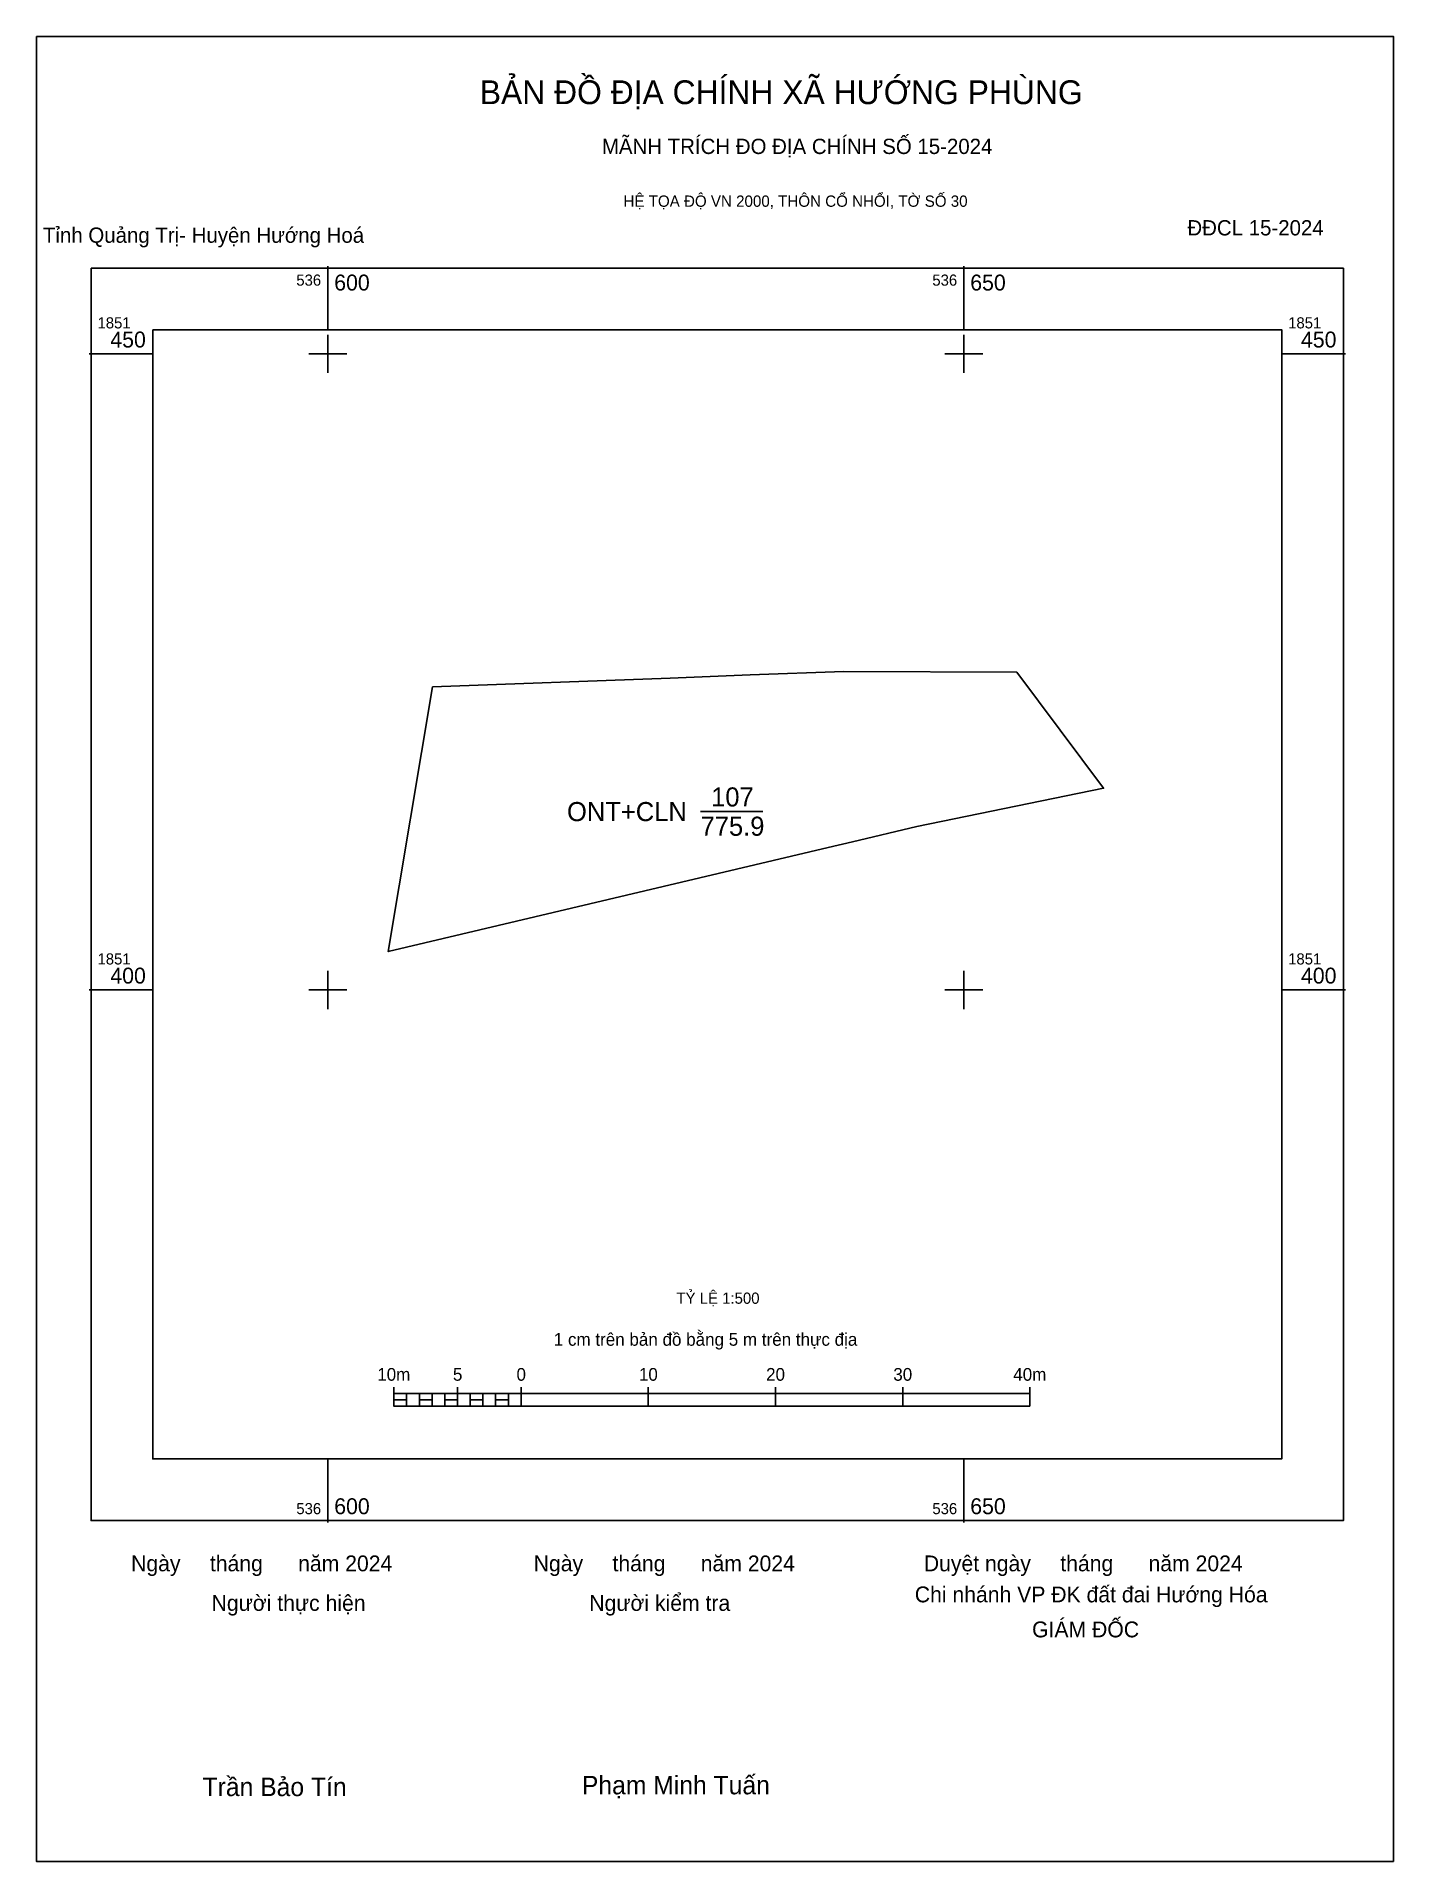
# Model space of a CAD drawing. Extents: x 536577 to 536684, y 1851331 to 1851475.
import ezdxf

# ---------------------------------------------------------------- set-up
doc = ezdxf.new("R2010")
doc.units = 0
for name, color, linetype in [('Level 10', 7, 'Continuous'), ('Level 13', 7, 'Continuous'), ('Level 15', 7, 'Continuous'), ('Level 27', 7, 'Continuous'), ('Level 50', 7, 'Continuous'), ('Level 6', 7, 'Continuous'), ('Level 62', 7, 'Continuous'), ('Level 63', 7, 'Continuous'), ('Level 9', 7, 'Continuous')]:
    doc.layers.add(name, color=color, linetype=linetype)

msp = doc.modelspace()

# ---------------------------------------------------------------- linework, layer by layer
at = {"layer": 'Level 10'}
msp.add_lwpolyline([(536639.33, 1851411.19), (536604.74, 1851403.01), (536608.23, 1851423.82), (536626.92, 1851424.52), (536633.21, 1851424.76), (536640.55, 1851425.03), (536654.15, 1851424.99), (536660.98, 1851415.86), (536646.3, 1851412.84), (536641.23, 1851411.64)], close=True, dxfattribs=at)
at = {"layer": 'Level 15'}
msp.add_lwpolyline([(536577.09, 1851474.95), (536683.77, 1851474.95), (536683.77, 1851331.49), (536577.09, 1851331.49)], close=True, dxfattribs=at)
at = {"layer": 'Level 27'}
for p, q in [((536654.15, 1851424.99), (536654.16, 1851424.99)), ((536660.98, 1851415.86), (536660.98, 1851415.86))]:
    msp.add_line(p, q, dxfattribs=at)
at = {"layer": 'Level 50'}
msp.add_line((536629.3, 1851414.02), (536634.2, 1851414.02), dxfattribs=at)
at = {"layer": 'Level 62'}
msp.add_lwpolyline([(536586.23, 1851451.89), (536674.99, 1851451.89), (536674.99, 1851363.14), (536586.23, 1851363.14)], close=True, dxfattribs=at)
at = {"layer": 'Level 63'}
for p, q in [((536600, 1851456.89), (536600, 1851451.89)), ((536650, 1851456.89), (536650, 1851451.89)), ((536600, 1851451.5), (536600, 1851448.5)), ((536650, 1851451.5), (536650, 1851448.5)), ((536581.23, 1851450), (536586.23, 1851450)), ((536598.5, 1851450), (536601.5, 1851450)), ((536648.5, 1851450), (536651.5, 1851450)), ((536674.99, 1851450), (536679.99, 1851450)), ((536600, 1851401.5), (536600, 1851398.5)), ((536650, 1851401.5), (536650, 1851398.5)), ((536581.23, 1851400), (536586.23, 1851400)), ((536598.5, 1851400), (536601.5, 1851400)), ((536648.5, 1851400), (536651.5, 1851400)), ((536674.99, 1851400), (536679.99, 1851400)), ((536605.19, 1851368.78), (536605.19, 1851367.28)), ((536605.19, 1851368.28), (536655.19, 1851368.28)), ((536606.19, 1851368.28), (536606.19, 1851367.28)), ((536607.19, 1851368.28), (536607.19, 1851367.28)), ((536608.19, 1851368.28), (536608.19, 1851367.28)), ((536609.19, 1851368.28), (536609.19, 1851367.28)), ((536610.19, 1851368.78), (536610.19, 1851367.28)), ((536610.19, 1851368.28), (536610.19, 1851367.28)), ((536611.19, 1851368.28), (536611.19, 1851367.28)), ((536612.19, 1851368.28), (536612.19, 1851367.28)), ((536613.19, 1851368.28), (536613.19, 1851367.28)), ((536614.19, 1851368.28), (536614.19, 1851367.28)), ((536615.19, 1851368.78), (536615.19, 1851367.28)), ((536615.19, 1851368.28), (536615.19, 1851367.28)), ((536625.19, 1851368.78), (536625.19, 1851367.28)), ((536635.19, 1851368.78), (536635.19, 1851367.28)), ((536645.19, 1851368.78), (536645.19, 1851367.28)), ((536655.19, 1851368.78), (536655.19, 1851367.28)), ((536605.19, 1851367.28), (536655.19, 1851367.28)), ((536600, 1851363.14), (536600, 1851358.14)), ((536650, 1851363.14), (536650, 1851358.14))]:
    msp.add_line(p, q, dxfattribs=at)
for points in [[(536581.39, 1851456.73), (536679.83, 1851456.73), (536679.83, 1851358.29), (536581.39, 1851358.29)], [(536605.19, 1851367.78), (536606.19, 1851367.78), (536606.19, 1851367.28), (536605.19, 1851367.28)], [(536605.19, 1851367.78), (536606.19, 1851367.78), (536606.19, 1851367.28), (536605.19, 1851367.28)], [(536607.19, 1851367.78), (536608.19, 1851367.78), (536608.19, 1851367.28), (536607.19, 1851367.28)], [(536609.19, 1851367.78), (536610.19, 1851367.78), (536610.19, 1851367.28), (536609.19, 1851367.28)], [(536611.19, 1851367.78), (536612.19, 1851367.78), (536612.19, 1851367.28), (536611.19, 1851367.28)], [(536613.19, 1851367.78), (536614.19, 1851367.78), (536614.19, 1851367.28), (536613.19, 1851367.28)]]:
    msp.add_lwpolyline(points, close=True, dxfattribs=at)

# ---------------------------------------------------------------- texts
at = {"layer": 'Level 13'}
for s, p in [('107', (536630.13, 1851414.42)), ('ONT+CLN', (536618.8, 1851413.27)), ('775.9', (536629.3, 1851412.12))]:
    msp.add_text(s, height=1.5, dxfattribs=at).set_placement(p)
at = {"layer": 'Level 6'}
msp.add_text('TỶ LỆ 1:500', height=0.879, dxfattribs=at).set_placement((536627.4, 1851375.33))
at = {"layer": 'Level 63'}
for s, height, p in [('BẢN ĐỒ ĐỊA CHÍNH XÃ HƯỚNG PHÙNG', 1.8718, (536611.94, 1851469.63)), ('MÃNH TRÍCH ĐO ĐỊA CHÍNH SỐ 15-2024', 1.2011, (536621.54, 1851465.71)), ('HỆ TỌA ĐỘ VN 2000, THÔN CỔ NHỔI, TỜ SỐ 30', 0.8891, (536623.24, 1851461.56)), ('536', 0.875, (536597.52, 1851455.36)), ('600', 1.25, (536600.5, 1851454.98)), ('536', 0.875, (536647.52, 1851455.36)), ('650', 1.25, (536650.5, 1851454.98)), ('1851', 0.875, (536581.89, 1851452)), ('1851', 0.875, (536675.49, 1851452)), ('450', 1.25, (536582.9, 1851450.5)), ('450', 1.25, (536676.5, 1851450.5)), ('1851', 0.875, (536581.89, 1851402)), ('1851', 0.875, (536675.49, 1851402)), ('400', 1.25, (536582.9, 1851400.5)), ('400', 1.25, (536676.5, 1851400.5)), ('1 cm trên bản đồ bằng 5 m trên thực địa', 1, (536617.76, 1851372.03)), ('10m', 1, (536603.88, 1851369.28)), ('5', 1, (536609.83, 1851369.28)), ('0', 1, (536614.83, 1851369.28)), ('10', 1, (536624.45, 1851369.28)), ('20', 1, (536634.45, 1851369.28)), ('30', 1, (536644.45, 1851369.28)), ('40m', 1, (536653.88, 1851369.28)), ('536', 0.875, (536597.52, 1851358.79)), ('600', 1.25, (536600.5, 1851358.79)), ('536', 0.875, (536647.52, 1851358.79)), ('650', 1.25, (536650.5, 1851358.79)), ('Ngày     tháng      năm 2024', 1.2442, (536584.53, 1851354.3)), ('Ngày     tháng      năm 2024', 1.2442, (536616.18, 1851354.3)), ('Duyệt ngày     tháng      năm 2024', 1.2442, (536646.85, 1851354.3)), ('Chi nhánh VP ĐK đất đai Hướng Hóa', 1.2442, (536646.14, 1851351.86)), ('Người thực hiện', 1.2442, (536590.86, 1851351.19)), ('Người kiểm tra', 1.2442, (536620.55, 1851351.19)), ('GIÁM ĐỐC', 1.244, (536655.36, 1851349.11)), ('Trần Bảo Tín', 1.4512, (536590.15, 1851336.63)), ('Phạm Minh Tuấn', 1.4512, (536619.97, 1851336.77))]:
    msp.add_text(s, height=height, dxfattribs=at).set_placement(p)
at = {"layer": 'Level 9'}
for s, p in [('Tỉnh Quảng Trị- Huyện Hướng Hoá', (536577.6, 1851458.73)), ('ĐĐCL 15-2024', (536667.57, 1851459.31))]:
    msp.add_text(s, height=1.2011, dxfattribs=at).set_placement(p)

doc.saveas('drawing.dxf')
